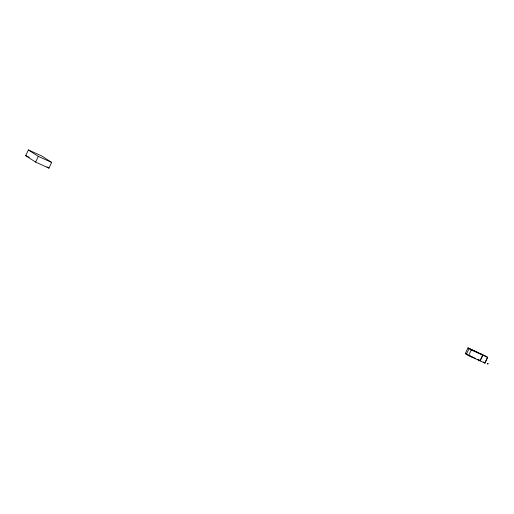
<?xml version="1.0" encoding="UTF-8"?>
<svg xmlns="http://www.w3.org/2000/svg" width="514" height="514" viewBox="0 0 514 514"><rect width="100%" height="100%" fill="white"/><g stroke="black" fill="none" stroke-linecap="round" stroke-linejoin="round"><path stroke-width="0.77" d="M25.7 155.665L28.386 149.953L41.756 155.98L51.67 162.43L48.984 168.142L35.614 162.109L25.7 155.665L29.221 157.252M35.614 162.109L38.299 156.397L28.386 149.953M471.865 356.729L466.397 354.262L469.089 348.55L485.467 355.939L487.625 357.346L484.94 363.057L468.562 355.669L465.305 353.555L467.997 347.843L477.969 352.559M468.562 355.669L471.248 349.957L467.997 347.843M480.037 360.828L482.408 355.797M484.856 363L487.221 357.969M487.773 364.034C489.257 363.713 486.809 362.614 487.715 364.015M471.248 349.957L487.625 357.346M38.299 156.397L51.67 162.43M465.305 353.555L466.673 354.172M473.233 357.346L475.283 358.271M480.025 360.41L477.962 359.479L480.127 360.886L482.813 355.174L480.654 353.767M483.321 362.004L484.94 363.057M471.19 356.356L472.713 357.346L470.175 355.9M46.999 166.851L48.984 168.142"/></g></svg>
